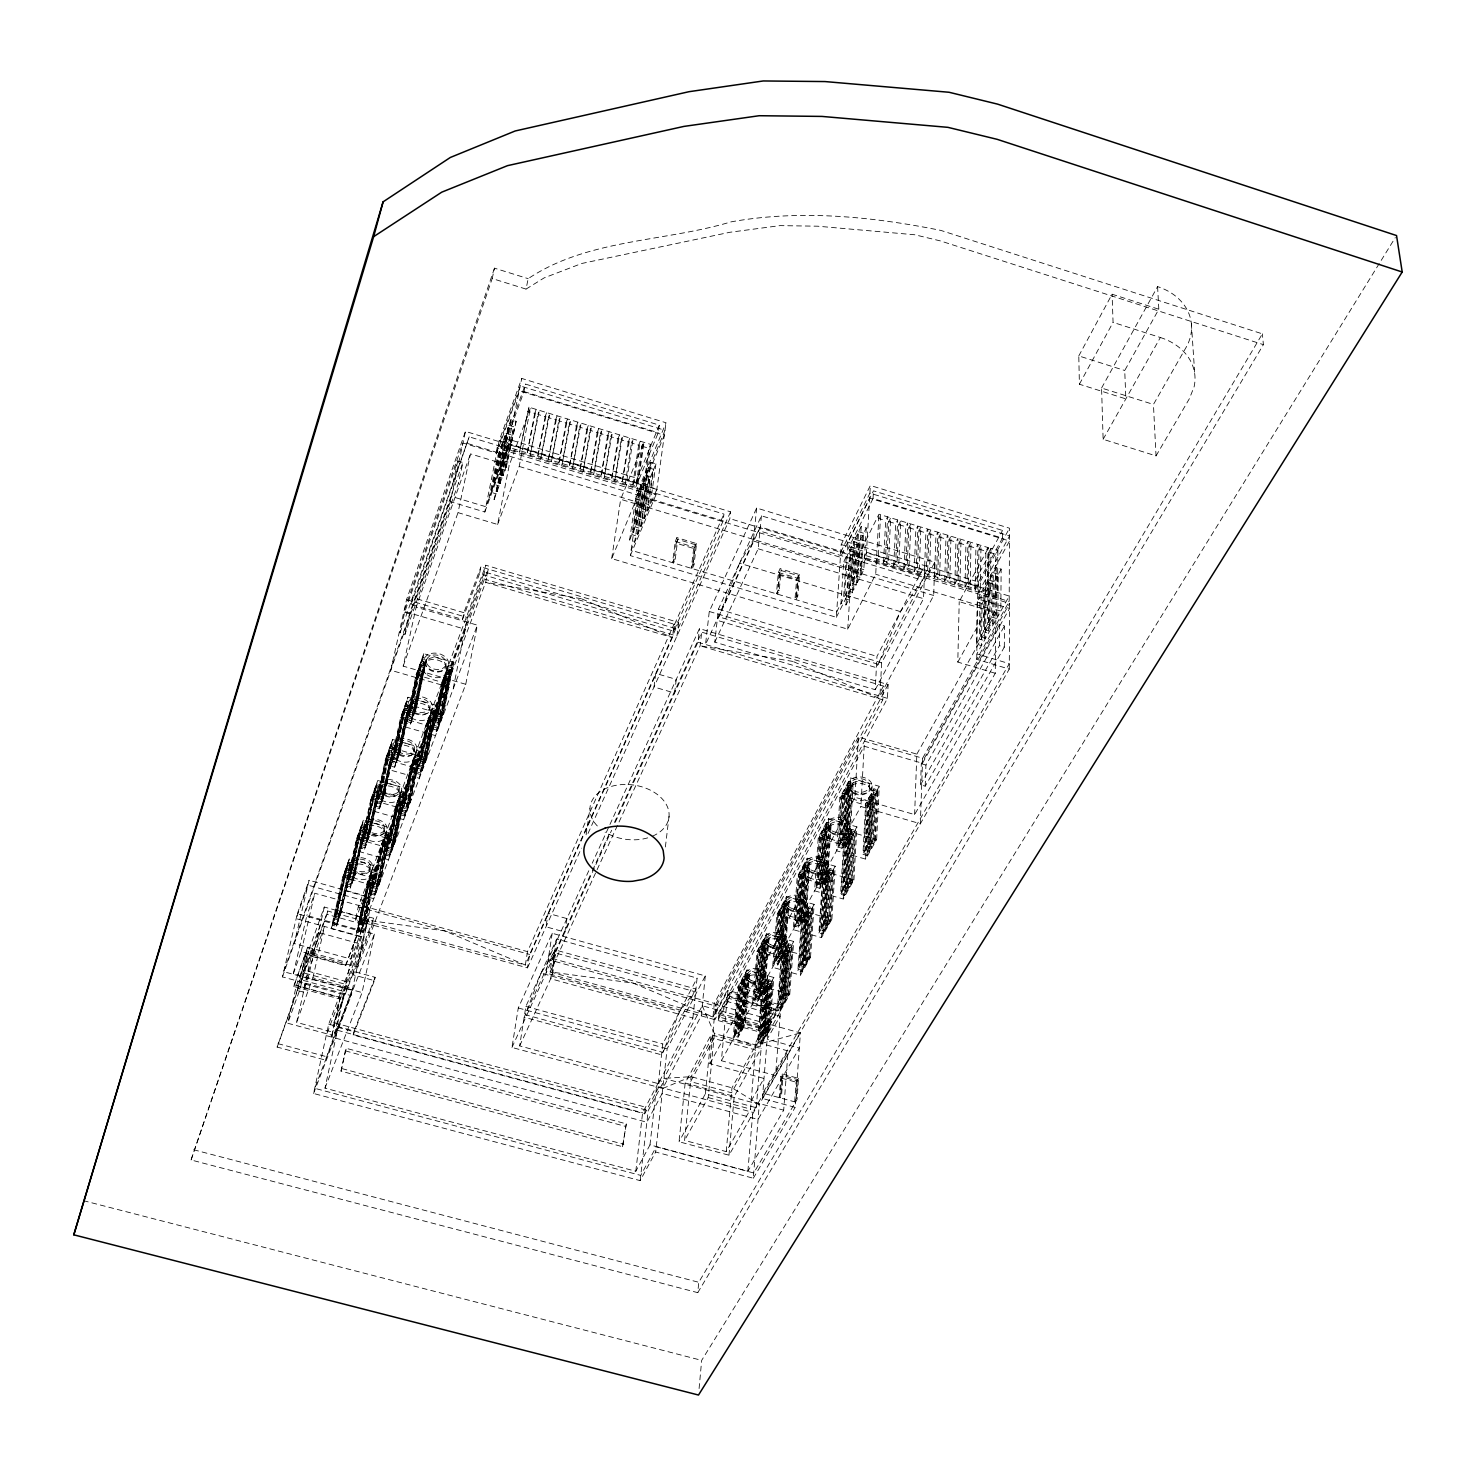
<?xml version="1.0" encoding="UTF-8"?>
<svg xmlns="http://www.w3.org/2000/svg" width="1476" height="1476" viewBox="0 0 1476 1476"><rect width="100%" height="100%" fill="white"/><g stroke="black" fill="none" stroke-linecap="round" stroke-linejoin="round"><path stroke-width="0.75" stroke-dasharray="5 3.75" d="M588.038 833.46L729.845 518.63L730.583 511.821L465.457 431.398L450.328 501.674L484.811 512.006L499.165 440.752L521.748 378.446L666.045 422.763L640.75 483.722L630.326 555.603L836.338 617.3L841.246 544.552L870.36 485.475L1009.492 528.205L1009.197 601.47L976.725 659.329L1009.27 669.089L762.409 1098.458L795.177 1107.387L800.379 1032.923L702.262 1005.746L663.849 1078.384L759.273 1104.399L800.379 1032.923L755.933 1044.99L714.402 1033.551L702.262 1005.746M1009.27 669.089L1009.621 603.407L729.845 518.63M1002.444 538.168L1002.518 530.438L873.46 490.844L847.98 542.356L847.482 550.031L974.843 588.647L1002.444 538.168L873.036 498.519L873.46 490.844M1004.326 647.097L1004.473 625.935L999.621 624.459L921.301 763.701L920.563 784.826L925.212 786.191L1004.326 647.097L999.437 645.639L999.621 624.459M997.887 550.493L997.481 592.485L995.396 596.249L988.367 594.108L988.92 552.153L990.968 548.389L997.887 550.493L995.82 554.256L995.396 596.249M1001.152 569.09L998.311 574.238L997.905 616.267L992.887 614.736L995.765 609.588L996.208 567.577L1001.152 569.09L1000.802 611.101L995.765 609.588M996.208 567.577L993.366 572.725L992.499 625.916L987.499 624.403L988.533 547.707L878.958 514.22L851.523 569.072L620.676 499.294L644.016 442.413L635.381 501.582L611.691 558.592L847.722 629.163L875.711 574.256L878.958 514.22M997.056 576.507L994.234 581.636L993.772 623.647L988.754 622.152L989.289 580.123L992.112 574.994L997.056 576.507L996.632 618.518L991.614 617.005L992.112 574.994M914.622 814.586L916.836 754.144L858.386 736.985L854.936 797.261L914.622 814.586L995.267 673.296L995.876 612.706L959.215 601.636L988.533 547.707M988.92 591.23L988.385 633.259L983.385 631.746L984.012 589.736L988.92 591.23L986.116 596.304L985.544 638.333L980.562 636.839L981.208 594.81L984.012 589.736M990.156 588.979L989.64 631.008L984.64 629.514L985.248 587.485L988.053 582.393L992.979 583.887L990.156 588.979L985.248 587.485M990.968 548.389L990.451 590.345L988.367 594.108M984.898 598.536L984.289 640.566L979.308 639.071L979.99 597.042L984.898 598.536L982.093 603.592L981.466 645.621L976.485 644.126L977.204 602.097L979.99 597.042M985.285 593.186L985.876 551.212L987.924 547.448L987.352 589.404L985.285 593.186L978.256 591.046L978.957 549.109L980.987 545.327L980.322 587.282L978.256 591.046M974.843 588.647L974.99 580.917L1002.518 530.438M975.156 590.105L975.894 548.168L977.924 544.404L977.223 586.341L975.156 590.105L968.108 587.983L968.976 546.065L971.005 542.282L970.175 584.201L968.108 587.983M976.725 659.329L977.85 585.99L1009.492 528.205M965.009 587.042L965.913 545.124L967.942 541.341L967.075 583.26L965.009 587.042L957.979 584.902L958.976 543.002L961.005 539.22L960.027 581.12L957.979 584.902M995.267 673.296L957.795 662.078L959.215 601.636M954.861 583.961L955.931 542.079L957.942 538.297L956.909 580.179L954.861 583.961L947.813 581.821L948.976 539.958L950.987 536.157L949.843 578.038L947.813 581.821M944.714 580.88L945.913 539.017L947.924 535.235L946.743 577.079L944.714 580.88L937.647 578.74L938.976 536.895L940.968 533.094L939.677 574.939L937.647 578.74M934.769 562.19L881.633 662.816L879.954 696.137L933.681 595.492L934.769 562.19L756.653 508.039L709.273 611.488L705.528 644.514L753.35 541.009L756.653 508.039M934.529 577.799L935.913 535.954L937.887 532.172L936.559 573.998L934.529 577.799L927.481 575.658L928.957 533.832L930.932 530.032L929.474 571.858M925.212 786.191L925.932 765.066L1004.473 625.935M922.629 758.24L920.341 823.737L860.877 806.505L864.456 741.173L922.629 758.24L1009.621 603.407M924.363 574.717L925.876 532.891L927.85 529.091L926.356 570.898L924.363 574.717L917.279 572.559L918.921 530.77L920.895 526.969L919.29 568.758L917.279 572.559M875.231 689.698L923.533 598.684L924.751 565.382L876.965 656.377L875.231 689.698L714.79 642.152L718.425 609.127L761.431 515.807L974.99 580.917M914.161 571.618L915.84 529.829L917.814 526.028L916.153 567.817L914.161 571.618L907.094 569.478L908.884 527.707L910.84 523.888L909.068 565.659L907.094 569.478M903.958 568.537L905.803 526.766L907.758 522.947L905.95 564.718L903.958 568.537L896.873 566.378L898.829 524.626L900.766 520.825L898.847 562.559L896.873 566.378M888.109 684.606L716.247 1006.152L714.938 1019.676L887.445 698.351L888.109 684.606L699.476 628.628L592.227 863.22M893.755 565.437L895.747 523.703L897.685 519.866L895.711 561.6L893.755 565.437L886.652 563.279L888.755 521.563L890.692 517.744L888.607 559.459L886.652 563.279M875.379 840.545L877.888 789.992L873.866 788.811L865.656 803.756L862.943 854.272L867.021 855.434L875.379 840.545L871.301 839.364L862.943 854.272M614.44 822.483L701.727 632.171L883.46 686.063L882.777 699.827L712.982 1016.946L550.068 971.891L552.098 958.441L591.433 872.685M876.652 839.53L879.253 786.302L850.508 777.926L839.881 797.686L836.56 850.785L865.637 859.124L876.652 839.53L847.372 831.08L850.508 777.926M873.866 788.811L870.785 848.718L866.707 847.538L869.364 797.022L873.368 798.184M865.637 859.124L868.423 805.951L879.253 786.302M869.512 788.461L869.641 785.859M867.021 855.434L870.139 795.601L874.143 796.763L871.578 847.298L867.501 846.135M883.534 562.338L885.674 520.622L887.611 516.803L885.489 558.5L883.534 562.338L876.43 560.179L878.368 556.341L880.6 514.663L878.681 518.482L885.674 520.622M872.095 785.952L868.903 852.076L864.825 850.914L867.501 800.398L871.504 801.56M852.704 880.932L855.545 830.471L851.597 829.327L843.608 843.829L840.582 894.235L844.604 895.379L852.704 880.932L848.682 879.77L840.582 894.235M853.921 879.973L856.892 826.855L828.553 818.682L818.239 837.833L814.586 890.821L843.239 898.995L853.921 879.973L825.066 871.726M836.338 617.3L866.135 558.112L870.36 485.475M850.25 833.294L853.183 782.797L849.161 781.634L841.062 796.634L837.944 847.095L842.021 848.257L850.25 833.294L846.154 832.113L849.161 781.634M851.597 829.327L848.257 888.847L844.235 887.703L847.206 837.279L851.172 838.423M861.154 574.939L863.644 533.242L866.264 527.984L861.228 526.452L858.626 531.711L856.062 573.408L861.154 574.939L863.811 569.681L866.264 527.984M843.239 898.995L846.375 845.933L856.892 826.855M844.604 895.379L847.962 835.914L851.929 837.04L849.032 887.482L845.01 886.338M856.172 584.81L858.718 543.094L853.718 541.581L851.135 546.803L848.479 588.5L853.552 590.013L856.172 584.81L851.099 583.278L853.718 541.581M857.335 582.503L859.881 540.806L862.482 535.567L857.464 534.035L854.862 539.275L852.261 580.972L857.335 582.503L859.991 577.264L862.482 535.567M842.021 848.257L845.471 788.442L849.493 789.605L846.504 840.084L842.427 838.921M861.228 526.452L858.718 568.131L863.811 569.681M847.279 791.542L847.667 785.029M830.73 920.083L833.885 869.733L829.973 868.626L822.243 882.685L818.903 932.98L822.852 934.087L830.73 920.083L826.745 918.958L818.903 932.98M831.892 919.197L835.195 866.209L807.243 858.202L797.225 876.781L793.276 929.659L821.542 937.629L831.892 919.197L803.442 911.135M852.39 592.319L854.991 550.603L849.991 549.09L847.427 554.275L844.715 595.972L849.77 597.503L852.39 592.319L847.316 590.787L849.991 549.09M853.552 590.013L856.135 548.316L858.718 543.094M857.464 534.035L854.899 575.714L859.991 577.264M827.944 873.847L831.191 823.442L827.224 822.298L819.365 836.855L815.933 887.205L819.955 888.349L827.944 873.847L823.903 872.685L815.933 887.205M846.006 604.939L848.7 563.223L851.265 558.057L846.283 556.563L843.719 561.71L840.969 603.426L846.006 604.939L848.608 599.791L851.265 558.057M829.973 868.626L826.412 927.777L822.446 926.651M847.722 629.163L852.408 555.788L854.991 550.603M825.471 831.892L825.896 825.398M823.903 872.685L827.224 822.298M828.553 818.682L821.412 928.496L825.379 929.603L829.235 869.954L833.147 871.08L829.973 921.411L826.006 920.286M828.128 828.073L828.294 825.49M846.283 556.563L843.552 598.26L848.608 599.791M821.542 937.629L825.73 876.338L829.623 877.464M822.852 934.087L826.117 883.792L833.885 869.733M827.169 875.231L830.435 824.826L826.468 823.682L822.501 883.718L818.479 882.556L821.874 832.187L825.84 833.331M819.955 888.349L823.331 837.981L831.191 823.442M795.546 1102.074L762.834 1093.144L1009.289 663.646L976.817 653.905L1009.233 596.046L866.449 552.725L836.707 611.894L631.101 550.271L656.857 489.146L508.759 444.202L485.881 506.729L451.453 496.416L283.669 971.688L352.247 990.396L314.702 1088.292L640.75 1175.413L656.248 1146.778L753.719 1172.977L797.058 1099.528L798.516 1078.384L782.28 1073.919L780.786 1076.502L779.199 1097.609L780.693 1095.044L782.28 1073.919M809.401 958.072L812.852 907.851L808.996 906.762L801.486 920.415L797.87 970.581L801.763 971.669L809.401 958.072L805.472 956.965L797.87 970.581M810.527 957.241L814.143 904.382L786.579 896.559L776.856 914.603L772.612 967.333L800.472 975.138L810.527 957.241L782.465 949.363M803.811 917.703L807.409 867.408L803.497 866.301L799.291 925.895L795.324 924.788L799.051 874.548L802.944 875.655M804.549 916.356L808.128 866.08L804.217 864.954L800.564 915.231L807.723 917.131M800.472 975.138L804.881 914.253M801.763 971.669L805.324 921.504L812.852 907.851M806.302 913.164L798.553 927.223L794.605 926.116L798.332 875.877L805.951 861.744L809.863 862.87L803.036 961.356L806.929 962.444L810.435 912.26L806.579 911.172M807.575 903.515L803.756 960.064L807.667 961.153L811.136 910.95L807.298 909.862M797.575 1079.565L796.062 1082.148L794.678 1101.852L796.191 1099.288L797.575 1079.565L783.036 1075.58L781.542 1078.163L780.066 1097.849L781.56 1095.284L783.036 1075.58M805.472 956.965L808.996 906.762M798.553 927.223L802.224 876.984L809.863 862.87M804.309 871.024L804.789 864.549M794.605 926.116L802.317 912.039L805.951 861.744M807.243 858.202L799.586 967.5L803.479 968.607L807.021 918.423L799.826 916.578M806.966 867.224L807.151 864.641M803.885 916.043L800.306 966.227L804.199 967.315L808.276 908.072L812.132 909.161L808.663 959.363L804.752 958.256M781.191 958.791L777.28 957.684L781.247 907.555L785.084 908.644L777.446 1007.056L781.284 1008.126L788.701 994.935L792.428 944.861L788.627 943.791L781.339 957.057L785.121 958.127L792.428 944.861M789.771 994.178L793.682 941.467L766.505 933.81L757.059 951.319L752.539 1003.901L780.029 1011.54L789.771 994.178L762.114 986.466L766.505 933.81M374.351 934.124L362.081 992.555L293.3 973.791L306.879 915.507L374.351 934.124L337.451 1030.266L324.997 1088.163L635.805 1171.261L649.994 1144.878L747.889 1171.206L783.701 1110.192L788.055 1050.93L755.933 1042.074L750.564 1109.122L726.229 1151.631L684.569 1140.395L691.119 1076.668L714.402 1033.551L708.203 1097.572L684.569 1140.395M786.819 946.909L787.317 940.452M777.446 1007.056L784.845 993.846L788.627 943.791M773.885 963.846L781.394 950.193L785.306 900.028L789.162 901.135L785.306 951.3L777.797 964.953L773.885 963.846L777.907 913.755L785.306 900.028M764.771 1033.458L776.93 1011.743L777.409 1005.636L730.103 992.481L719.033 1013.071L718.443 1019.16L765.49 1032.167L765.97 1026.078L777.409 1005.636M786.579 896.559L778.147 1005.82L781.985 1006.89L786.284 948.072L790.084 949.142L786.321 999.178L782.465 998.108M786.413 905.231L786.616 902.648M784.826 942.924L785.011 940.341M784.623 951.079L780.786 1001.097L784.642 1002.167L788.424 952.131L781.394 950.193M780.029 1011.54L784.07 958.902L793.682 941.467M780.97 1005.101L775.564 1075.561L721.377 1060.709L727.982 990.378L780.97 1005.101L768.055 1028.145L715.528 1013.606L727.982 990.378M781.284 1008.126L785.121 958.127M769.642 1030.027L773.83 977.481L747.004 969.972L737.815 987.001L733.055 1039.418L760.177 1046.89L769.642 1030.027L742.354 1022.481L747.004 969.972M777.797 964.953L781.745 914.843L789.162 901.135M783.774 909.013L784.273 902.556M772.594 980.82L765.49 993.699L761.413 1043.55L768.609 1030.728L772.594 980.82L768.848 979.769L764.789 1029.676L757.612 1042.499L765.786 944.326L761.985 943.256L757.778 993.256L761.634 994.326M375.125 977.315L353.889 1031.669L333.115 1026.041L353.889 971.503L375.125 977.315L374.424 980.654L353.188 974.843L372.21 924.954L373.631 918.256L369.295 917.057L328.705 1024.141L313.576 1093.476L640.16 1180.634L655.658 1152.018L753.295 1178.235L759.273 1104.399L731.967 1087.83L691.119 1076.668L663.849 1078.384M762.409 1098.458L768.775 1019.123L715.639 1004.381L709.882 1063.624L763.996 1078.458L750.989 1101.262L783.701 1110.192M766.45 942.131L766.727 938.791M798.405 575.732L796.616 579.441L794.955 599.385L796.763 595.658L798.405 575.732L781.025 570.492L779.254 574.219L777.465 594.145L779.254 590.418L781.025 570.492M747.889 1171.206L752.778 1112.387L788.055 1050.93M799.549 574.588L797.76 578.315L795.988 599.699L797.796 595.972L799.549 574.588L780.121 568.74L778.35 572.467L776.431 593.832L778.221 590.105L780.121 568.74M760.177 1046.89L769.051 938.293L765.251 937.205L758.074 950.526L753.793 1000.488L757.649 1001.558L764.937 988.311L761.081 987.223L753.793 1000.488M756.265 1107.72L761.099 1048.532L711.137 1034.768L685.178 1082.978L679.034 1141.741L728.978 1155.191L756.265 1107.72L705.362 1093.845L679.034 1141.741M767.022 983.68A11.347 7.38 5.2 0 0 751.302 975.212A11.347 7.38 5.2 0 0 749.015 987.813A11.347 7.38 5.2 0 0 767.022 983.68L767.631 976.319M757.649 1001.558L762.926 941.504L766.745 942.574L762.594 992.573L758.738 991.503M758.332 1000.304L762.538 950.341L758.738 949.271L754.476 999.234M763.904 944.954L764.457 938.496L768.369 939.548L759.919 1038.403L763.701 1039.436L767.76 989.566L764.033 988.533M764.568 938.478L760.38 988.496L764.254 989.566M765.251 937.205L759.992 997.315L756.118 996.245L760.361 946.264L764.162 947.334M747.114 977.241L747.354 974.677M749.531 974.381L745.177 1024.233L738.092 1037.111L734.292 1036.06L738.793 986.263L745.767 973.33L749.531 974.381L742.539 987.296L738.793 986.263M726.229 1151.631L731.967 1087.83L755.933 1044.99L767.557 1034.233L780.49 1011.226L727.391 996.466M738.092 1037.111L743.535 977.499L747.28 978.533L742.889 1028.385L739.07 1027.333M728.978 1155.191L734.218 1096.354L761.099 1048.532M745.103 974.381L739.679 1034.215L735.878 1033.163L740.38 983.348L744.125 984.381M745.767 973.33L740.362 1032.997L736.542 1031.945L741.026 982.13L744.771 983.164M699.089 1388.547L701.672 1360.374L1395.337 237.507M730.103 992.481L729.531 998.569L718.443 1019.16M494.478 268.152L191.068 1159.97L697.761 1292.662L698.757 1282.293L1262.367 333.853L940.821 230.404C872.316 216.603 800.361 209.352 731.007 221.88C664.255 241.99 587.835 238.78 528.168 278.669L526.046 289.093L492.209 278.54L494.478 268.152L528.168 278.669M714.79 642.152L758.184 548.777L761.431 515.807M705.362 1093.845L711.137 1034.768M883.46 686.063L714.31 1003.403L712.982 1016.946L633.278 983.145L550.068 971.891L700.141 645.787L701.727 632.171M705.288 975.931L701.229 1015.894L662.724 1088.458L511.969 1047.443L518.279 1007.96L552.19 933.275L705.288 975.931L667.134 1048.79L655.658 1152.018M692.908 1018.034L697.078 978.09L556.655 938.994L525.862 1006.392L519.663 1045.894L658.296 1083.642L692.908 1018.034L550.659 978.736L556.655 938.994M649.994 1144.878L656.617 1086.225L752.778 1112.387M658.296 1083.642L662.779 1043.956L697.078 978.09M640.16 1180.634L648.185 1110.616L663.48 1081.742L659.403 1080.635L658.647 1087.351L644.661 1113.827L353.188 1034.99L353.889 1031.669M673.72 631.175L674.569 624.348L480.899 566.913L479.571 573.666L673.72 631.175L723.185 520.88L723.941 514.072L469.184 436.841L400.051 632.89L404.978 634.329L458.501 483.039L462.892 462.523L457.763 460.973L404.645 612.3L400.051 632.89M635.805 1171.261L642.614 1112.812L659.403 1080.635M615.289 822.298L697.908 642.245L699.476 628.628M644.661 1113.827L645.436 1107.129L333.816 1022.72L333.115 1026.041M665.381 846.984L669.052 816.265M693.683 548.482L691.266 568.297L692.945 564.515L695.344 544.699L677.761 539.404L676.119 543.186L693.683 548.482L695.344 544.699M696.561 543.574L694.882 547.356L692.299 568.611L693.978 564.828L696.561 543.574L676.912 537.67L675.27 541.452L672.521 562.688L674.181 558.887L675.233 559.201L673.573 563.002L676.912 537.67M622.54 1146.704L626.285 1123.863L346.288 1048.329L345.292 1050.857L341.011 1071.133L622.54 1146.704L626.285 1123.863M519.663 1045.894L552.504 974.787L554.681 952.094M678.646 622.448L676.949 636.045L483.132 578.684L485.788 565.216L678.646 622.448L529.626 954.437L527.504 967.869L355.329 920.286L358.225 906.928L485.788 565.216M675.233 559.201L677.761 539.404M630.326 555.603L656.119 494.46L666.045 422.763M655.916 463.888L650.16 505.05L644.938 503.464L650.787 462.32L655.916 463.888L653.647 469.331L647.853 510.493L642.65 508.925L648.518 467.763L650.787 462.32M649.403 479.515L647.152 484.903L641.285 526.083L636.101 524.534L642.042 483.353L644.292 477.966L649.403 479.515L643.554 520.696L638.37 519.128L644.292 477.966M650.399 477.135L645.27 475.586L647.521 470.161L652.65 471.73L650.399 477.135L644.569 518.316L639.366 516.748L648.96 448.335L650.602 444.368L528.925 407.173L519.57 452.007L528.925 407.173M652.65 471.73L646.857 512.892L641.636 511.323L647.521 470.161M637.429 483.242L643.425 442.173L641.802 446.139L635.769 487.228L658.241 432.708L659.311 425.143L525.474 384.092L505.678 438.409L637.3 478.372L636.193 485.973L504.183 445.936L523.998 391.583L525.474 384.092M642.946 494.977L640.732 500.309L634.791 541.507L629.625 539.958L635.639 498.759L637.853 493.427L642.946 494.977L637.042 536.175L631.876 534.626L637.853 493.427M650.602 444.368L644.717 485.456L643.056 489.442M646.174 487.265L643.923 492.615L638.038 533.814L632.853 532.264L638.831 491.084L641.064 485.715L646.174 487.265L640.289 528.463L635.104 526.895L641.064 485.715M638.056 495.106L639.053 488.335M586.101 834.807L589.939 808.571M638.628 445.18L632.558 486.25L634.2 482.265L640.252 441.195L638.628 445.18L631.451 442.984L633.075 438.999L626.913 480.051L625.27 484.036L631.451 442.984M552.208 975.396L555.345 954.529L553.814 957.869M552.19 933.275L546.12 973.016L767.557 1034.233M628.296 442.007L622.06 483.058L629.901 438.04L628.296 442.007L621.101 439.811L622.706 435.826L614.754 480.862L621.101 439.811M611.691 558.592L620.676 499.294M617.927 438.852L611.525 479.885L619.533 434.866L617.927 438.852L610.75 436.656L612.337 432.671L604.219 477.67L610.75 436.656M607.577 435.678L600.99 476.693L609.164 431.693L607.577 435.678L600.363 433.483L601.95 429.479L593.684 474.46L600.363 433.483M527.486 951.614L525.345 965.046L359.185 919.105L362.081 905.747L488.279 568.869L485.641 582.337L359.185 919.105L444.737 930.895L525.345 965.046L672.392 637.577L674.108 623.979L527.486 951.614L362.081 905.747M597.19 432.523L590.455 473.482L598.776 428.52L597.19 432.523L589.976 430.309L591.544 426.306L583.131 471.268L589.976 430.309M586.802 429.35L579.902 470.291L588.37 425.328L586.802 429.35L579.588 427.136L581.138 423.132L572.559 468.058L579.588 427.136M576.396 426.177L569.33 467.08L577.946 422.154L576.396 426.177L569.183 423.963L570.714 419.94L561.987 464.866L569.183 423.963M565.991 422.985L558.74 463.87L567.522 418.963L565.991 422.985L558.758 420.771L560.29 416.749L551.397 461.656L558.758 420.771M555.566 419.811L548.149 460.66L557.098 415.771L555.566 419.811L548.334 417.597L549.847 413.557L540.806 458.427L548.334 417.597M545.142 416.619L537.559 457.449L546.637 412.579L545.142 416.619L537.891 414.405L539.386 410.365L530.198 455.217L537.891 414.405M534.681 413.428L526.932 454.239L536.194 409.387L534.681 413.428L527.43 411.214M497.615 524.478L519.201 466.453L530.474 407.708L509.146 465.586L497.615 524.478L458.021 512.633L470.457 453.888L509.146 465.586M505.143 470.106L513.187 429.295L507.984 427.708L497.836 474.054L503.113 475.641L505.143 470.106L499.866 468.501L507.984 427.708M506.047 467.652L516.12 421.287L510.899 419.701L508.869 425.272L500.751 466.065L506.047 467.652L516.12 421.287M293.3 973.791L301.215 951.633L357.69 967.112L465.752 684.292L477.357 625.16L416.14 607.19L470.457 453.888M494.386 499.349L504.515 453.04L499.349 451.49L497.357 456.933L489.146 497.781L494.386 499.349L504.515 453.04M510.899 419.701L502.799 460.475L508.095 462.08M497.283 491.49L507.393 445.162L502.209 443.593L500.216 449.073L492.025 489.903L497.283 491.49L507.393 445.162M500.18 483.593L510.272 437.247L505.087 435.678L503.095 441.176L494.921 482.006L500.18 483.593L521.748 378.446M503.113 475.641L513.187 429.295M499.349 451.49L491.139 492.32L496.397 493.906M730.583 511.821L677.798 629.237L484.46 571.932L467.412 617.54L453.243 688.351L390.771 670.252L406.546 599.662L465.457 431.398M502.209 443.593L494.036 484.423L499.294 486.01M505.087 435.678L496.932 476.49L502.209 478.076M448.446 664.92A12.472 8.93 12 0 1 428.427 668.407A12.472 8.93 12 0 1 431.914 653.333A12.472 8.93 12 0 1 448.446 664.92L438.354 714.55L432.339 730.528L436.601 731.764L442.634 715.786L452.634 666.248L448.446 665.012M453.852 662.429L443.317 714.587L412.69 705.749L423.796 653.665L453.852 662.429L445.973 683.443L435.383 735.583L404.978 726.856L412.69 705.749M463.888 612.669L412.616 597.595L411.121 604.33L462.523 619.422L463.888 612.669L480.899 566.913M496.25 452.173L497.596 445.457M436.601 731.764L447.21 680.713L443.04 679.495L426.933 757.926L396.767 749.291L389.277 769.752L419.239 778.276L429.959 726.174L437.597 705.805L407.985 697.244L400.549 717.723L383.114 798.59L378.963 797.409M420.42 774.531L430.605 725.03L426.472 723.849L416.232 773.332L420.42 774.531L426.269 759.051L442.468 681.008L446.656 682.226M445.494 666.931A10 7.159 11.9 0 0 432.228 657.669A10 7.159 11.9 0 0 429.461 669.735A10 7.159 11.9 0 0 445.494 666.931L446.01 664.385A9.981 7.159 12 0 0 432.763 655.123A9.981 7.159 12 0 0 429.996 667.189A9.981 7.159 12 0 0 446.01 664.385M429.424 710.048A9.834 6.937 12 0 0 416.343 701.026A9.834 6.937 12 0 0 413.686 712.724A9.834 6.937 12 0 0 429.424 710.048L429.959 707.484A9.834 6.937 12 0 0 416.878 698.48A9.834 6.937 12 0 0 414.221 710.177A9.834 6.937 12 0 0 429.959 707.484M416.232 773.332L422.062 757.852L432.357 708.019A12.288 8.671 12 0 0 416.029 696.746A12.288 8.671 12 0 0 412.69 711.377A12.288 8.671 12 0 0 432.357 708.019M400.623 814.807L406.269 799.808L410.42 800.97L404.756 815.97L400.623 814.807L410.974 765.38L415.033 766.542M401.62 790.343A11.919 8.155 12 0 1 382.616 793.442A11.919 8.155 12 0 1 385.697 779.66A11.919 8.155 12 0 1 401.62 790.343L390.974 840.471L385.494 855.01L389.572 856.154L395.07 841.615L411.509 763.959L415.568 765.121L404.756 815.97M413.87 751.837A9.686 6.716 12 0 0 400.937 743.074A9.686 6.716 12 0 0 398.372 754.42A9.686 6.716 12 0 0 413.87 751.837L414.387 749.291A9.686 6.716 12 0 0 401.472 740.528A9.686 6.716 12 0 0 398.926 751.874A9.686 6.716 12 0 0 414.387 749.291M406.269 799.808L416.767 749.808A12.103 8.395 12 0 0 400.623 738.83A12.103 8.395 12 0 0 397.413 753.018A12.103 8.395 12 0 0 416.767 749.808M414.424 767.612L403.594 819.641L374.074 811.32L381.325 791.487L392.634 739.494L421.822 747.852L414.424 767.612L385.439 759.347L367.469 841.172L363.391 840.029L374.941 788.793L378.963 789.937M341.011 1071.133L346.288 1048.329M399.35 807.815L388.428 859.752L359.332 851.615L366.38 832.39L377.764 780.472L406.527 788.645L399.35 807.815L370.771 799.734L352.524 881.892L348.484 880.766M389.572 856.154L399.941 806.8L395.937 805.675L379.664 882.371L375.624 881.246L386.62 830.619L390.587 831.744M369.295 917.057L364.627 932.334L297.34 913.773L282.433 976.909L351.14 995.617L367.469 918.976L324.314 907.039L307.211 954.566L300.698 982.924L343.465 994.566L349.591 966.171L367.469 918.976M422.708 665.953L424.073 659.569M410.439 724.236L416.343 708.203L412.044 706.967L406.177 723.019L410.439 724.236L420.955 674.772L426.804 658.72L422.597 657.503L416.767 673.554L420.955 674.772M384.719 846.837L373.705 898.663L345.033 890.692L351.86 872.058L363.336 820.232L391.694 828.22L384.719 846.837L356.546 838.921L337.838 921.854L333.853 920.766M386.011 853.645L390.088 854.788L400.457 805.435L396.454 804.309L380.162 881.024L376.14 879.899L370.827 894.013L374.83 895.139L385.291 845.896L381.343 844.789L364.535 922.389L360.55 921.282M398.76 792.391A9.539 6.513 11.9 0 0 385.992 783.848A9.539 6.513 11.9 0 0 383.539 794.863A9.539 6.513 11.9 0 0 398.76 792.391L399.295 789.845A9.539 6.513 12 0 0 386.546 781.302A9.539 6.513 12 0 0 384.092 792.317A9.539 6.513 12 0 0 399.295 789.845M416.343 708.203L426.804 658.72M370.513 884.714L359.443 936.43L331.159 928.625L342.746 876.984L349.332 858.829L377.303 866.633L370.513 884.714L342.746 876.984M372.69 867.888A11.587 7.675 11.9 0 1 354.277 870.748A11.587 7.675 11.9 0 1 357.118 857.74A11.587 7.675 11.9 0 1 372.69 867.888L361.731 918.164L356.583 931.873L360.531 932.961L371.546 882.537L367.653 881.449L350.882 959.049L294.241 943.515L309.093 880.25L364.554 895.655M423.796 653.665L416.121 674.79L399.074 755.177L394.848 753.978M394.664 767.188L405.273 717.742L410.955 702.207L406.804 701.008L396.14 750.435L390.457 765.989L394.664 767.188L400.365 751.653L418.077 669.938L422.284 671.156M353.188 974.843L353.889 971.503M384.111 831.744A9.409 6.328 11.9 0 0 371.491 823.423A9.409 6.328 11.9 0 0 369.129 834.125A9.409 6.328 11.9 0 0 384.111 831.744L384.646 829.198A9.391 6.328 12 0 0 372.044 820.877A9.391 6.328 12 0 0 369.683 831.578A9.391 6.328 12 0 0 384.646 829.198M365.218 920.581L381.841 843.442L385.789 844.549L375.328 893.81L371.325 892.685M411.121 604.33L469.184 436.841M422.597 657.503L411.49 708.498L415.771 709.735L426.25 660.252L422.044 659.034M357.69 967.112L370.144 908.607L314.775 893.238L306.879 915.507M385.587 836.043A11.771 7.915 11.9 0 0 369.812 825.637A11.771 7.915 11.9 0 0 366.841 839.014A11.771 7.915 11.9 0 0 385.587 836.043L386.933 829.697A11.753 7.915 12 0 0 371.196 819.272A11.753 7.915 12 0 0 368.225 832.649A11.753 7.915 12 0 0 386.933 829.697M332.1 1035.229L340.218 997.665L296.362 985.728L287.709 1023.237L332.1 1035.229L331.583 1036.539L333.742 1037.13L343.465 994.566M379.369 808.793L390.088 759.42L395.586 744.347L391.491 743.166L380.753 792.557L375.236 807.63L379.369 808.793L384.904 793.737L402.431 713.056L406.564 714.255L395.955 763.682L391.749 762.483M457.763 460.973L453.335 481.49L458.501 483.039M369.867 869.954A9.28 6.144 11.9 0 0 357.413 861.836A9.28 6.144 11.9 0 0 355.144 872.224A9.28 6.144 11.9 0 0 369.867 869.954L370.421 867.408A9.262 6.144 11.9 0 0 357.967 859.29A9.262 6.144 11.9 0 0 355.698 869.696A9.262 6.144 11.9 0 0 370.421 867.408M335.642 1032.942L346.675 981.706L308.281 971.226L296.602 1022.388L335.642 1032.942L352.616 988.662L312.894 977.813L296.602 1022.388M396.767 749.291L407.985 697.244M361.233 919.474L371.804 870.305L375.716 871.412M406.97 709.163L408.335 702.779M361.38 923.884L362.1 920.544L327.672 911.024L311.694 956.356L345.624 965.655L361.38 923.884L326.916 914.345L311.694 956.356M391.712 751.063L393.096 744.679M345.624 965.655L362.1 920.544M333.742 1037.13L325.513 1060.1L277.137 1047.093L297.894 988.422L306.565 950.802L308.724 951.393L300.089 989.031L287.709 1023.237M331.583 1036.539L340.218 997.665M365.808 833.386L376.638 784.07L380.679 785.214L375.347 799.844L364.554 849.143L360.476 847.999L365.808 833.386L369.904 834.549L387.764 753.443L391.841 754.605L380.624 805.398L376.472 804.236M465.752 684.292L403.188 666.137L416.14 607.19M376.915 791.69L378.317 785.324M391.491 743.166L386.011 758.258L368.686 837.87L364.59 836.707L375.439 787.409L379.461 788.553M351.325 872.98L362.229 823.756L366.214 824.881L361.03 839.088L350.163 888.275L346.14 887.15L351.325 872.98L355.365 874.106L350.163 888.275M404.978 634.329L409.535 613.721L462.892 462.523M362.561 831.117L363.963 824.77M376.638 784.07L371.325 798.719L353.686 878.681L349.664 877.556M331.159 928.625L337.783 910.544L349.332 858.829M348.613 869.401L350.033 863.073M336.214 926.245L347.616 875.877L343.724 874.788L332.248 925.157L336.214 926.245L341.27 912.5L359.406 831.56L363.373 832.667M362.229 823.756L357.081 837.962L338.963 918.755L334.997 917.648L346.639 866.726L350.55 867.833M348.244 862.279L343.244 876.08L347.137 877.168L352.174 863.386L348.244 862.279L336.805 912.721L340.79 913.81L358.723 833.423L362.69 834.53L351.841 883.755L347.801 882.63M326.916 914.345L327.672 911.024M312.894 977.813L324.517 926.467L308.281 971.226M277.137 1047.093L297.58 990.525L303.097 992.02L312.875 949.234L307.432 947.74L293.742 986.466L339.72 998.975M324.314 907.039L308.078 978.348L303.097 992.02M301.215 951.633L314.775 893.238M297.58 990.525L307.432 947.74M191.068 1159.97L492.209 278.54M297.34 913.773L309.093 880.25M282.433 976.909L450.328 501.674M403.188 666.137L458.021 512.633M293.742 986.466L306.565 950.802M296.362 985.728L308.724 951.393M320.163 925.268L303.041 972.721L345.679 984.363M300.698 982.924L312.875 949.234M356.546 838.921L363.336 820.232M370.771 799.734L377.764 780.472M385.439 759.347L392.634 739.494M406.804 701.008L401.158 716.561L405.273 717.742M332.248 925.157L337.284 911.412L341.27 912.5M484.811 512.006L507.707 449.479L656.119 494.46M364.554 849.143L369.904 834.549M462.523 619.422L479.571 573.666M355.329 920.286L483.132 578.684M360.531 932.961L365.697 919.271L361.731 918.164M374.83 895.139L380.162 881.024M350.882 959.049L477.357 625.16M541.046 973.145L525.308 1014.713L662.835 1052.37L679.698 1011.466L694.587 991.595L553.814 952.518L541.046 973.145L679.698 1011.466M333.816 1022.72L373.631 918.256M313.576 1093.476L351.14 995.617M324.997 1088.163L362.081 992.555M739.587 563.205L718.794 616.839L878.165 664.274L900.471 611.617L922.445 580.234L758.627 530.622L739.587 563.205L900.471 611.617M353.188 1034.99L374.424 980.654M637.3 478.372L659.311 425.143M639.643 491.305L665.012 430.328L520.272 385.956L497.652 448.28L643.923 492.615M629.625 539.958L631.876 534.626M632.853 532.264L635.104 526.895M636.101 524.534L638.37 519.128M639.366 516.748L641.636 511.323M642.65 508.925L644.938 503.464M674.569 624.348L723.941 514.072M527.504 967.869L581.415 848.165M588.776 870.748L548.168 959.566L716.247 1006.152M592.393 870.6L610.603 830.859M511.969 1047.443L611.654 830.232M552.688 965.286L554.515 961.337M840.73 552.227L869.918 493.15L1009.566 535.972L977.721 593.739M847.482 550.031L873.036 498.519M715.639 1004.381L858.386 736.985M1078.79 355.919L1112.074 294.222L1158.826 309.24L1124.73 370.494L1125.856 398.889L1079.399 384.221L1078.79 355.919L1124.73 370.494M769.051 938.293L761.856 951.596L758.074 950.526M853.183 782.797L845.065 797.796L841.062 796.634M1079.399 384.221L1113.07 322.377L1112.074 294.222M709.882 1063.624L854.936 797.261M734.292 1036.06L741.358 1023.182M837.944 847.095L846.154 832.113M721.377 1060.709L860.877 806.505M768.848 979.769L761.764 992.647L765.49 993.699M773.83 977.481L764.476 994.418L737.815 987.001M814.143 904.382L804.236 922.352L776.856 914.603M835.195 866.209L824.992 884.696L797.225 876.781M855.545 830.471L847.556 844.955L843.608 843.829M877.888 789.992L869.641 804.918L865.656 803.756M1101.576 388.04L1157.59 286.621A58.21 46.328 -6.6 0 1 1186.095 347.395L1153.439 404.442L1156.04 455.881L1103.125 439.294L1101.576 388.04L1153.439 404.442M957.795 662.078L987.739 608.13L875.711 574.256M976.485 644.126L979.308 639.071M980.562 636.839L983.385 631.746M984.64 629.514L987.499 624.403M988.754 622.152L991.614 617.005M755.933 1042.074L768.775 1019.123M916.836 754.144L995.876 612.706M765.675 1029.879L777.114 1009.455L729.734 996.282M1103.125 439.294L1160.357 337.506L1113.07 322.377M920.563 784.826L999.437 645.639M1156.04 455.881L1189.398 398.649L1194.084 386.878A59.391 46.568 -5.9 0 0 1160.357 337.506M798.516 1078.384L797.022 1080.949L780.786 1076.502M753.295 1178.235L795.177 1107.387M697.761 1292.662L1263.401 344.646L1262.367 333.853M526.046 289.093L544.164 277.875L581.729 263.484L729.734 232.304L779.992 225.625L817.612 226.197L914.806 234.776L940.47 240.939L1263.401 344.646M662.724 1088.458L691.119 1076.668M83.357 1200.634L701.672 1360.374M193.633 1149.749L698.757 1282.293M345.292 1050.857L625.031 1126.262M277.949 1043.643L326.27 1056.631M342.008 1068.606L623.813 1144.306M328.705 1024.141L648.185 1110.616M337.451 1030.266L642.614 1112.812M685.178 1082.978L734.218 1096.354M294.148 984.787L342.211 997.868M708.203 1097.572L750.564 1109.122M297.894 988.422L300.089 989.031M525.862 1006.392L662.779 1043.956M781.542 1078.163L796.062 1082.148M518.279 1007.96L667.134 1048.79M312.451 953.053L346.343 962.334M307.211 954.566L349.591 966.171M552.098 958.441L714.31 1003.403M358.225 906.928L529.626 954.437M719.033 1013.071L765.97 1026.078M337.783 910.544L366.251 918.404L382.524 841.597L386.472 842.704M768.609 1030.728L718.664 1016.872L864.18 746.21L922.445 763.295L1009.584 608.463L977.739 598.832L1009.529 541.009L869.622 498.15L840.398 557.245L638.923 496.268L664.329 435.272L519.294 390.845L496.674 453.187L462.947 442.984L403.944 611.322L465.069 629.237L363.483 900.563L307.949 885.139L296.196 918.662L363.576 937.242L326.196 1035.617L646.857 1122.221L662.189 1093.384L758.055 1119.454L799.328 1048.089L767.169 1039.196L780.121 1016.171L726.93 1001.429M740.675 1024.418L744.494 1025.469L748.867 975.599L745.103 974.547M340.107 915.637L336.141 914.53L347.118 865.416L351.03 866.523M739.753 1026.115L743.553 1027.167L747.945 977.315L744.181 976.263L738.756 1035.894L734.956 1034.842L739.458 985.045L743.203 986.079M335.661 915.84L339.628 916.947L357.561 836.634L361.528 837.741M363.354 925.489L359.388 924.382L369.978 875.25L373.871 876.338L362.856 926.78L358.908 925.692M338.484 920.046L334.517 918.958L345.495 869.862L349.406 870.951M760.86 1036.706L764.66 1037.757L768.701 987.887L764.955 986.835M332.727 923.865L336.694 924.954M357.063 930.581L361.011 931.67M375.033 873.22L371.14 872.131L360.07 922.592L364.037 923.681L374.553 874.53L370.642 873.441M345.974 868.552L349.886 869.641M373.373 877.63L369.48 876.541L358.225 927.481L362.192 928.588L372.708 879.438L368.815 878.349M351.86 872.058L380.734 880.102L397.155 802.39L401.177 803.516L390.808 852.87L386.73 851.726M784.845 993.846L788.701 994.935M348.742 872.759L344.849 871.67L333.391 922.057L337.358 923.164L348.281 874.069L344.369 872.98M763.35 989.75L767.096 990.783L763.037 1040.654L759.236 1039.602L767.428 941.301L763.609 940.23L759.42 990.248L763.295 991.318M378.945 884.235L374.922 883.109L385.421 833.848L389.387 834.955L378.446 885.563L374.424 884.456L384.922 835.195L388.871 836.302M367.173 882.74L371.066 883.829M353.004 880.545L348.982 879.419L360.568 828.331L364.535 829.457M373.225 887.648L377.229 888.773L387.671 839.512L383.723 838.386L372.524 889.511L376.528 890.618M347.321 883.958L351.343 885.083M372.026 890.84L376.029 891.947L386.989 841.357L383.022 840.25M346.639 885.821L350.661 886.947L362.192 835.877L358.244 834.77M726.69 997.794L776.93 1011.743M780.675 951.485L784.605 952.592L788.461 902.445L784.586 901.338L780.195 960.581L776.284 959.492L780.269 909.364L784.125 910.452M783.664 952.813L787.464 953.883L783.664 1003.901L779.808 1002.831L787.483 904.253L783.608 903.146L779.679 953.293L783.608 954.4M782.981 954.068L786.763 955.138L782.963 1005.156L779.107 1004.086L786.763 905.544L782.907 904.456L778.977 954.603L782.889 955.692M364.092 838.091L368.188 839.254M782.022 955.802L785.804 956.872M357.081 837.962L361.03 839.088M388.483 847.076L392.561 848.22M781.911 957.5L777.981 956.393L781.948 906.264L785.785 907.353M757.059 951.319L784.07 958.902M801.302 964.437L805.213 965.525L808.719 915.341L801.579 913.367M362.173 843.331L366.269 844.475M361.675 844.715L365.753 845.859L377.044 795.177L373.022 794.033L354.886 875.471L350.845 874.345L361.749 825.121L365.716 826.228M360.974 846.615L365.052 847.759L375.845 798.461L371.823 797.335L354.185 877.334L350.144 876.209L361.066 826.984L365.033 828.11M372.303 868.995L376.214 870.102M347.782 863.608L351.694 864.696M401.896 811.413L406.029 812.593L416.306 763.147L412.247 762.003L395.66 840.619L366.38 832.39M375.753 806.21L379.904 807.372L390.605 758L386.527 756.837M401.158 813.387L405.291 814.549M386.122 831.966L390.088 833.091M359.904 830.213L363.852 831.32M390.974 840.471L395.07 841.615M401.38 791.099L405.402 792.243M380.162 786.616L376.14 785.472L365.31 834.789L369.406 835.933L387.247 754.863L391.325 756.026M381.325 791.487L411.048 799.918L427.025 722.391L431.14 723.572L420.974 773.073L416.786 771.874M374.24 790.73L378.262 791.856M380.753 792.557L384.904 793.737M802.317 912.039L809.438 914.05L805.933 964.234L802.021 963.145L809.143 864.216L805.213 863.091L801.025 922.721L797.058 921.614L800.767 871.357L804.66 872.464M384.387 795.177L380.218 793.996L390.974 744.605L395.051 745.786M398.391 799.088L402.394 800.232M404.996 803.202L409.147 804.383L419.387 754.937L415.309 753.775L404.461 804.641L408.594 805.804L418.852 756.358L414.774 755.195M372.524 795.416L376.546 796.56M824.217 923.478L828.184 924.603L831.375 874.272L827.482 873.165L823.59 932.777L819.641 931.651L822.962 881.356L826.855 882.482M802.188 919.124L806.025 920.212L802.483 970.378L798.59 969.289L805.675 870.619L801.763 869.493L798.073 919.751L802.058 920.876M802.778 919.548L798.811 918.423L802.483 868.165L806.394 869.272M371.325 798.719L375.347 799.844M777.907 913.755L781.745 914.843M801.486 920.415L805.324 921.504M376.989 802.815L381.14 803.977M416.583 750.361L420.66 751.524L409.885 802.409L405.734 801.228L416.048 751.782L420.125 752.945M394.332 747.779L390.254 746.598L379.498 795.988L383.649 797.169L401.693 715.104L405.808 716.284L395.199 765.712L390.992 764.531M393.815 749.199L389.719 748.037L378.243 799.402L382.395 800.582L393.077 751.192L389 750.029M396.14 750.435L400.365 751.653M422.062 757.852L426.269 759.051M823.147 874.069L830.361 876.117L827.15 926.448L823.184 925.323L829.401 826.745L825.435 825.601L822.095 875.988L826.117 877.15M846.837 883.054L850.859 884.216L853.737 833.755L849.77 832.612L846.431 892.113L842.409 890.969L845.416 840.564L849.364 841.689M824.715 878.183L828.608 879.309M821.339 877.371L825.361 878.515L828.663 828.128L824.697 826.984L820.711 886.984L816.689 885.84L820.121 835.471L824.069 836.615M823.977 879.511L827.87 880.637L824.623 930.932L820.674 929.825L826.874 831.431L822.907 830.287L819.531 880.655L823.553 881.799M397.782 758.701L393.575 757.502L404.239 708.074L408.372 709.255L397.247 760.177L393.022 758.978L403.704 709.55L407.837 710.731M824.309 880.434L820.287 879.272L823.663 828.903L827.612 830.047M386.011 758.258L390.088 759.42M798.332 875.877L802.224 876.984M822.243 882.685L826.117 883.792M418.095 768.387L422.302 769.568L432.45 720.085L428.335 718.886L417.542 769.845L421.749 771.044L431.914 721.543L427.782 720.362M845.379 833.534L849.475 834.715L852.408 784.217L848.386 783.055L844.641 843.479L840.564 842.298L843.645 791.837L847.667 792.999M869.401 842.759L873.478 843.921L876.006 793.387L872.002 792.206M843.497 836.947L847.593 838.11L850.563 787.63L846.541 786.468L842.796 846.855L838.719 845.674L841.818 795.213L845.84 796.376M412.321 719.107L408.059 717.889L418.63 668.425L422.837 669.643L411.767 720.639L407.505 719.402M819.365 836.855L823.331 837.981M400.549 717.723L429.959 726.174M818.239 837.833L846.375 845.933M406.73 721.506L410.992 722.723L421.509 673.259L417.321 672.041L399.83 753.129L395.605 751.93L406.269 702.484L410.42 703.683M432.911 729.033L437.173 730.251M416.121 674.79L445.973 683.443M839.881 797.686L868.423 805.951M432.265 708.351L436.398 709.55M409.664 705.731L405.513 704.532L394.313 755.454L398.538 756.653L409.129 707.207L404.978 706.026M438.354 714.55L442.634 715.786M404.645 612.3L409.535 613.721M921.301 763.701L925.932 765.066M406.546 599.662L467.412 617.54M697.908 642.245L887.445 698.351M718.425 609.127L876.965 656.377M709.273 611.488L881.633 662.816M779.254 574.219L796.616 579.441M692.945 564.515L693.978 564.828M778.221 590.105L779.254 590.418M796.763 595.658L797.796 595.972M497.357 456.933L502.523 458.483M635.639 498.759L640.732 500.309M843.719 561.71L848.7 563.223M977.204 602.097L982.093 603.592M519.201 466.453L635.381 501.582M753.35 541.009L933.681 595.492M758.184 548.777L923.533 598.684M675.27 541.452L694.882 547.356M778.35 572.467L797.76 578.315M508.869 425.272L514.091 426.859M648.518 467.763L653.647 469.331M858.626 531.711L863.644 533.242M993.366 572.725L998.311 574.238M505.973 433.243L511.176 434.83M854.862 539.275L859.881 540.806M989.289 580.123L994.234 581.636M503.095 441.176L508.279 442.745M642.042 483.353L647.152 484.903M851.135 546.803L856.135 548.316M499.165 440.752L640.75 483.722M841.246 544.552L977.85 585.99M866.135 558.112L1009.197 601.47M467.763 443.538L723.185 520.88M641.802 446.139L648.96 448.335M888.755 521.563L895.747 523.703M898.829 524.626L905.803 526.766M908.884 527.707L915.84 529.829M918.921 530.77L925.876 532.891M928.957 533.832L935.913 535.954M938.976 536.895L945.913 539.017M948.976 539.958L955.931 542.079M958.976 543.002L965.913 545.124M968.976 546.065L975.894 548.168M978.957 549.109L985.876 551.212M988.92 552.153L995.82 554.256M523.998 391.583L658.241 432.708M1191.372 323.502L1194.804 374.646M1157.59 286.621L1158.826 309.24M597.319 825.951A39.778 27.417 7.6 0 1 607.319 787.797A39.778 27.417 7.6 0 1 662.872 799.605A39.778 27.417 7.6 0 1 649.938 837.15M647.706 837.87A39.778 27.417 7.6 0 1 605.123 832.169M877.095 791.413L874.585 841.966L870.508 840.785L873.091 790.232L877.095 791.413M872.279 800.14L869.696 850.674L865.619 849.512L868.275 798.977L872.279 800.14M875.231 794.808L872.685 845.342L868.608 844.161L871.227 793.627L875.231 794.808M870.416 803.516L867.796 854.032L863.737 852.87L866.43 802.354L870.416 803.516M850.121 840.324L847.187 890.748L843.183 889.604L846.172 839.18L850.121 840.324M850.822 830.711L847.907 881.154L851.929 882.297L854.788 831.855L850.822 830.711M852.98 835.139L850.102 885.582L846.08 884.438L849.014 833.995L852.98 835.139M848.737 791.025L845.73 841.505L841.652 840.324L844.715 789.863L848.737 791.025M851.338 786.21L848.386 836.689L844.29 835.527L847.316 785.029L851.338 786.21M848.313 843.589L845.361 894.013L841.357 892.869L844.364 842.464L848.313 843.589M842.888 793.258L839.789 843.719L843.866 844.881L846.892 794.42L842.888 793.258M828.22 871.818L824.973 922.149L828.94 923.275L832.113 872.943L828.22 871.818M825.102 834.715L821.745 885.083L817.722 883.94L821.136 833.571L825.102 834.715M803.94 873.81L800.306 924.05L796.339 922.943L800.047 872.685L803.94 873.81M791.745 946.134L788 996.189L784.125 995.119L787.944 945.064L791.745 946.134M786.966 946.817L783.166 996.853L787.022 997.924L790.767 947.869L786.966 946.817M789.106 950.876L785.343 1000.931L781.487 999.842L785.324 949.824L789.106 950.876M778.608 912.463L774.605 962.573L778.516 963.662L782.446 913.552L778.608 912.463M779.568 910.655L775.583 960.784L779.494 961.872L783.424 911.744L779.568 910.655M768.166 980.987L764.107 1030.894L767.926 1031.945L771.93 982.038L768.166 980.987M769.365 986.669L765.343 1036.539L761.542 1035.488L765.638 985.617L769.365 986.669M770.306 984.972L766.284 1034.861L762.483 1033.809L766.561 983.92L770.306 984.972M770.989 983.736L766.966 1033.643L763.166 1032.591L767.243 982.702L770.989 983.736M762.428 991.448L758.295 1041.281L762.077 1042.333L766.155 992.481L762.428 991.448M761.302 944.511L757.077 994.51L760.952 995.58L765.103 945.581L761.302 944.511M763.479 948.588L759.291 998.569L755.435 997.499L759.679 947.518L763.479 948.588M741.948 980.415L737.483 1030.248L741.284 1031.3L745.694 981.466L741.948 980.415M742.612 979.197L738.148 1029.03L741.948 1030.082L746.358 980.248L742.612 979.197M676.266 679.403L674.606 693.037L654.016 687.004L655.768 673.388L676.266 679.403M566.913 918.589L564.902 932.076L545.991 926.799L548.076 913.33L566.913 918.589M449.922 673.499L439.885 723.037L435.623 721.819L445.734 672.281L449.922 673.499M450.715 671.395L440.678 720.934L436.416 719.716L446.508 670.178L450.715 671.395M451.269 669.883L441.269 719.421L436.988 718.185L447.08 668.646L451.269 669.883M452.062 667.761L442.062 717.318L437.782 716.081L447.874 666.543L452.062 667.761M445.162 673.794L435.051 723.332L439.313 724.55L449.35 675.012L445.162 673.794M448.003 678.628L437.948 728.166L433.704 726.93L443.815 677.41L448.003 678.628M448.556 677.115L438.52 726.653L434.258 725.417L444.387 675.897L448.556 677.115M433.224 718.037L423.059 767.538L418.87 766.339L429.092 716.856L433.224 718.037M433.76 716.58L423.612 766.081L419.424 764.882L429.645 715.38L433.76 716.58M434.534 714.532L424.387 764.033L420.18 762.834L430.402 713.351L434.534 714.532M435.088 713.056L424.94 762.575L420.734 761.376L430.955 711.875L435.088 713.056M435.844 711.026L425.715 760.527L421.509 759.328L431.712 709.827L435.844 711.026M416.841 761.745L406.564 811.173L402.431 810.01L412.763 760.583L416.841 761.745M417.579 759.771L407.321 809.199L403.188 808.036L413.501 758.609L417.579 759.771M418.114 758.332L407.856 807.778L403.723 806.616L414.036 757.17L418.114 758.332M399.627 795.785L389.203 845.158L393.299 846.301L403.631 796.929L399.627 795.785M400.144 794.402L389.738 843.774L393.815 844.918L404.166 795.546L400.144 794.402M400.863 792.483L390.457 841.855L394.535 842.999L404.885 793.627L400.863 792.483M401.675 802.151L391.325 851.504L387.247 850.361L397.671 801.007L401.675 802.151M402.911 798.848L392.044 849.586L387.967 848.442L398.907 797.723L402.911 798.848M423.594 667.521L413.096 717.004L408.834 715.786L419.405 666.303L423.594 667.521M424.147 666.008L413.667 715.491L409.387 714.255L419.959 664.79L424.147 666.008M424.922 663.905L414.442 713.369L410.162 712.152L420.715 662.669L424.922 663.905M388.188 838.165L377.745 887.427L373.723 886.32L384.221 837.058L388.188 838.165M425.475 662.373L414.996 711.856L410.715 710.62L421.269 661.156L425.475 662.373M407.099 712.779L396.49 762.225L392.284 761.007L402.966 711.58L407.099 712.779M372.21 880.729L361.694 929.88L357.745 928.791L368.317 879.659L372.21 880.729M388.483 751.45L377.727 800.822L381.878 802.003L392.561 752.612L388.483 751.45M377.745 793.239L366.971 842.556L362.875 841.412L373.723 792.114L377.745 793.239M318.521 932.463L301.381 979.898L344.129 991.54L362.044 944.437L318.521 932.463M555.013 949.88L524.165 1017.204L661.543 1054.823L695.934 989.012L555.013 949.88M760.325 526.95L717.188 620.307L876.375 667.65L924.327 576.655L760.325 526.95M713.923 1038.495L690.62 1081.613L731.524 1092.775L755.509 1049.953L713.923 1038.495M792.852 661.414L700.141 645.787L882.777 699.827L792.852 661.414M581.304 598.702L485.641 582.337L672.392 637.577L581.304 598.702M830.545 832.15A12.029 8.284 3.7 0 0 849.825 827.372A12.029 8.284 3.7 0 0 833.386 817.999A12.029 8.284 3.7 0 0 830.545 832.15M830.121 838.645A12.048 8.284 3.7 0 0 849.438 833.866A12.048 8.284 3.7 0 0 832.962 824.494A12.048 8.284 3.7 0 0 830.121 838.645M832.021 830.896A9.631 6.624 3.7 0 0 847.445 827.058A9.631 6.624 3.7 0 0 834.272 819.567A9.631 6.624 3.7 0 0 832.021 830.896M831.855 833.479A9.631 6.624 3.7 0 0 847.279 829.66A9.631 6.624 3.7 0 0 834.125 822.169A9.631 6.624 3.7 0 0 831.855 833.479M852.335 791.985A12.214 8.542 3.2 0 0 871.965 787.022A12.214 8.542 3.2 0 0 855.324 777.409A12.214 8.542 3.2 0 0 852.335 791.985M851.966 798.498A12.251 8.542 3.2 0 0 871.633 793.534A12.251 8.542 3.2 0 0 854.955 783.922A12.251 8.542 3.2 0 0 851.966 798.498M853.848 790.693A9.778 6.827 3.2 0 0 869.548 786.708A9.778 6.827 3.2 0 0 856.228 779.033A9.778 6.827 3.2 0 0 853.848 790.693M853.7 793.295A9.778 6.827 3.2 0 0 869.401 789.328A9.778 6.827 3.2 0 0 856.08 781.634A9.778 6.827 3.2 0 0 853.7 793.295M809.401 871.117A11.845 8.044 4.1 0 0 828.331 866.504A11.845 8.044 4.1 0 0 812.095 857.371A11.845 8.044 4.1 0 0 809.401 871.117M808.94 877.593A11.863 8.044 4.1 0 0 827.907 872.999A11.863 8.044 4.1 0 0 811.634 863.866A11.863 8.044 4.1 0 0 808.94 877.593M810.841 869.899A9.483 6.439 4.1 0 0 825.988 866.209A9.483 6.439 4.1 0 0 812.981 858.903A9.483 6.439 4.1 0 0 810.841 869.899M810.675 872.482A9.483 6.439 4.1 0 0 825.822 868.81A9.483 6.439 4.1 0 0 812.796 861.504A9.483 6.439 4.1 0 0 810.675 872.482M768.941 945.673A11.494 7.601 4.9 0 0 787.225 941.393A11.494 7.601 4.9 0 0 771.358 932.703A11.494 7.601 4.9 0 0 768.941 945.673M768.424 952.131A11.513 7.601 4.9 0 0 786.726 947.85A11.513 7.601 4.9 0 0 770.823 939.16A11.513 7.601 4.9 0 0 768.424 952.131M770.324 944.548A9.188 6.07 4.9 0 0 784.955 941.098A9.188 6.07 4.9 0 0 772.243 934.16A9.188 6.07 4.9 0 0 770.324 944.548M770.121 947.112A9.207 6.07 4.9 0 0 784.752 943.681A9.207 6.07 4.9 0 0 772.04 936.743A9.207 6.07 4.9 0 0 770.121 947.112M788.885 908.939A11.66 7.823 4.5 0 0 807.483 904.493A11.66 7.823 4.5 0 0 791.413 895.6A11.66 7.823 4.5 0 0 788.885 908.939M788.387 915.415A11.697 7.823 4.5 0 0 807.021 910.987A11.697 7.823 4.5 0 0 790.933 902.076A11.697 7.823 4.5 0 0 788.387 915.415M790.287 907.758A9.336 6.255 4.5 0 0 805.176 904.216A9.336 6.255 4.5 0 0 792.317 897.094A9.336 6.255 4.5 0 0 790.287 907.758M790.103 910.341A9.336 6.255 4.5 0 0 804.992 906.799A9.336 6.255 4.5 0 0 792.114 899.677A9.336 6.255 4.5 0 0 790.103 910.341M749.587 981.374A11.328 7.38 5.2 0 0 767.557 977.241A11.328 7.38 5.2 0 0 751.856 968.754A11.328 7.38 5.2 0 0 749.587 981.374M750.933 980.267A9.059 5.904 5.2 0 0 765.306 976.946A9.059 5.904 5.2 0 0 752.742 970.175A9.059 5.904 5.2 0 0 750.933 980.267M750.712 982.832A9.077 5.904 5.2 0 0 765.103 979.529A9.077 5.904 5.2 0 0 752.52 972.758A9.077 5.904 5.2 0 0 750.712 982.832M427.099 674.79A12.509 8.93 11.9 0 0 447.154 671.303A12.509 8.93 11.9 0 0 430.568 659.698A12.509 8.93 11.9 0 0 427.099 674.79M396.048 759.402A12.122 8.395 11.9 0 0 415.439 756.192A12.122 8.395 11.9 0 0 399.258 745.214A12.122 8.395 11.9 0 0 396.048 759.402M352.875 877.076A11.605 7.675 11.9 0 0 371.325 874.235A11.605 7.675 11.9 0 0 355.716 864.087A11.605 7.675 11.9 0 0 352.875 877.076M411.324 717.742A12.325 8.671 11.9 0 0 431.047 714.402A12.325 8.671 11.9 0 0 414.664 703.111A12.325 8.671 11.9 0 0 411.324 717.742M381.232 799.808A11.956 8.155 11.9 0 0 400.291 796.708A11.956 8.155 11.9 0 0 384.314 786.025A11.956 8.155 11.9 0 0 381.232 799.808"/><path stroke-width="1.5" d="M73.8 1234.822L373.649 236.658L383.096 201.843L450.328 157.471L515.179 130.977L689.015 91.697L763.258 80.959L825.047 81.567L949.068 92.268L997.592 104.132L1396.536 235.551L1402.2 272.008L698.499 1395.041L73.8 1234.822L383.096 201.843M373.649 236.658L441.73 192.175L507.486 165.663L683.868 126.419L759.217 115.718L821.966 116.419L947.906 127.342L997.186 139.334L1402.2 272.008M605.105 828.147L596.507 831.763A40.332 27.38 7.6 0 0 588.5 864.124A40.332 27.38 7.6 0 0 632.724 881.246L642.484 879.511A40.332 27.38 7.6 0 0 664.089 857.962L663.222 850.73A40.332 27.38 7.6 0 0 605.105 828.147"/></g></svg>
